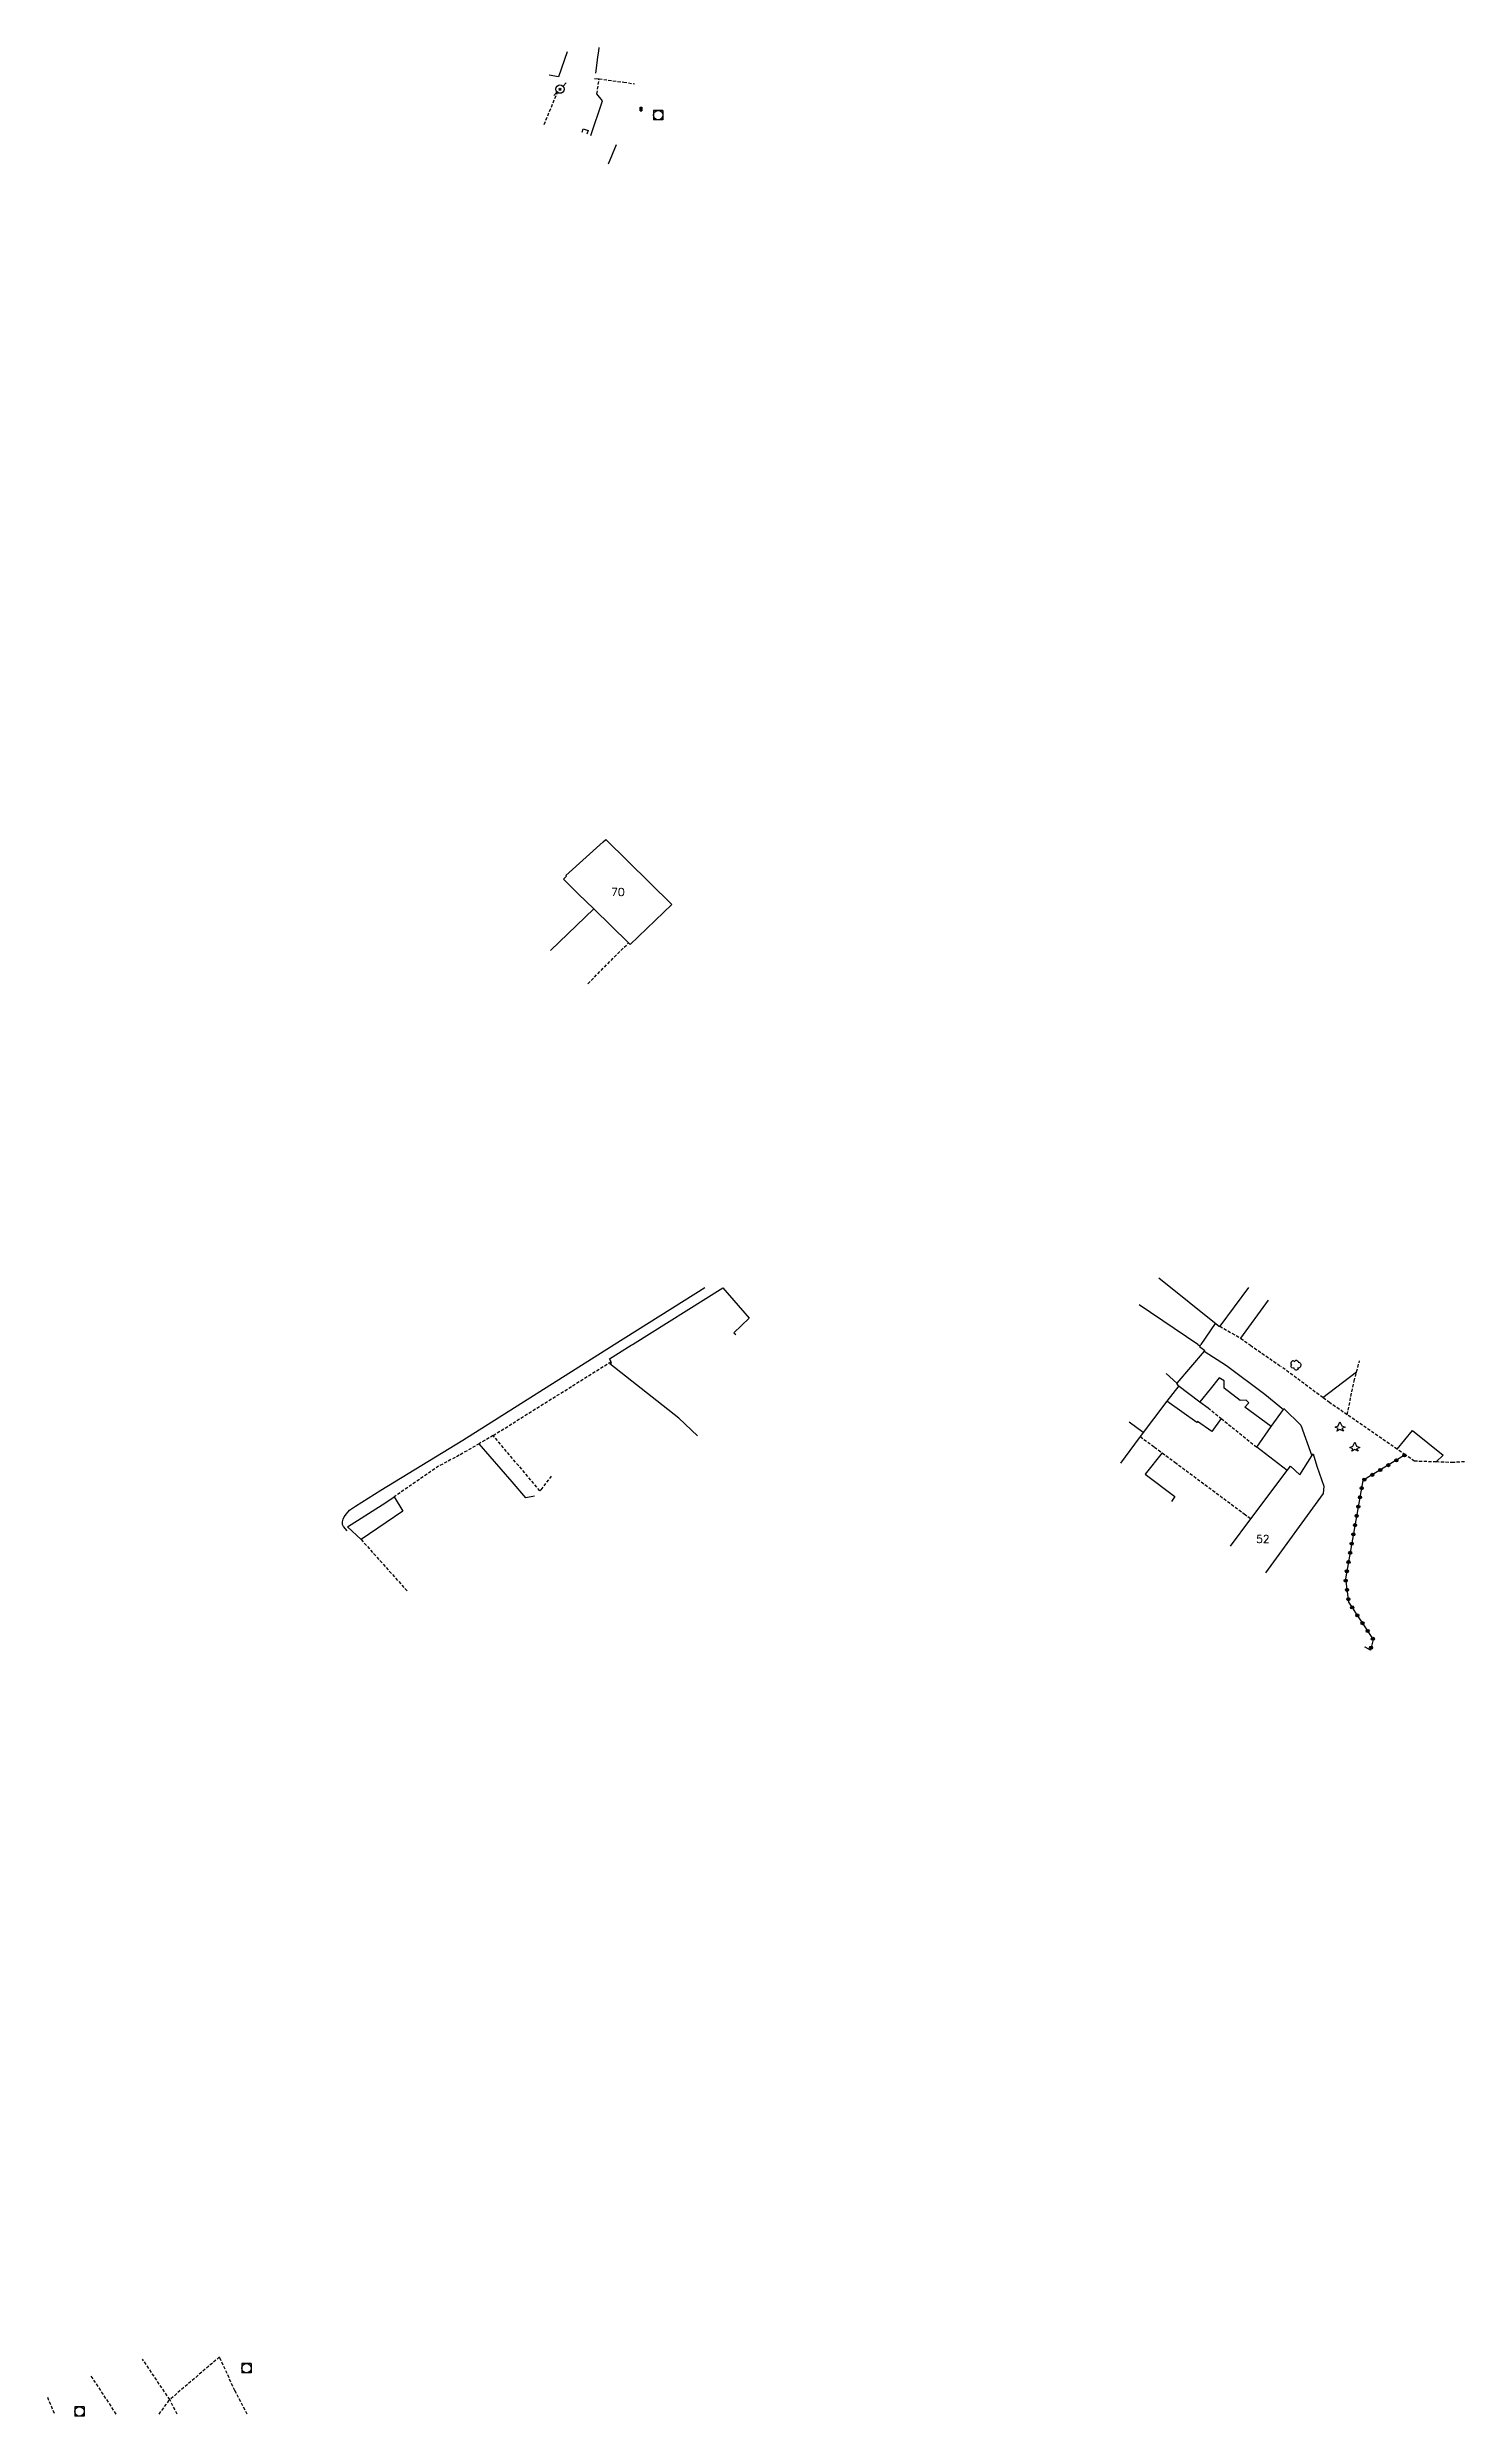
# Model space of a CAD drawing. Header units: millimetres. Extents: x 80001 to 80982, y 144000 to 145000.
# Drawn here: x 80295.9 to 80522.5, y 143999.6 to 144378.4 of the extents above; entities that cross this region are included whole.
import ezdxf
from ezdxf.enums import TextEntityAlignment as Align

# ---------------------------------------------------------------- set-up
doc = ezdxf.new("R2010")
doc.units = ezdxf.units.MM
doc.linetypes.add('DASHED', pattern=[0.75, 0.5, -0.25])
doc.layers.get('0').update_dxf_attribs({"linetype": 'CONTINUOUS'})
for name, color, linetype in [('W0001', 6, 'DASHED'), ('W0008', 7, 'CONTINUOUS'), ('W0014', 7, 'CONTINUOUS'), ('W0101', 7, 'CONTINUOUS'), ('W0104', 1, 'CONTINUOUS'), ('W0112', 1, 'DASHED'), ('W0300', 7, 'CONTINUOUS'), ('W0303', 7, 'CONTINUOUS'), ('W0323', 7, 'CONTINUOUS'), ('W0401', 7, 'CONTINUOUS'), ('W0420', 7, 'CONTINUOUS'), ('W0473', 7, 'CONTINUOUS'), ('W0991', 7, 'CONTINUOUS'), ('W1102', 7, 'CONTINUOUS')]:
    doc.layers.add(name, color=color, linetype=linetype)
doc.styles.get("Standard").update_dxf_attribs({"font": 'romans.shx', "width": 0.85})

# ---------------------------------------------------------------- blocks, each defined once
blk = doc.blocks.new('T420')
for p, q in [((0.75, 0.75), (-0.75, 0.75)), ((-0.75, 0.75), (-0.75, -0.75)), ((0.75, 0.75), (0.75, -0.75)), ((0.75, -0.75), (-0.75, -0.75))]:
    blk.add_line(p, q)
blk.add_ellipse((0, 0), major_axis=(-0.53, 0.53), ratio=1, start_param=3.926991, end_param=10.210176)
blk = doc.blocks.new('T401')
for p, q in [((-0.3, 0.3), (0, 0.3)), ((-0.3, -0.25), (-0.3, 0.3)), ((-0.3, 0.15), (0, 0.15)), ((-0.3, 0), (0, 0)), ((0, 0.3), (0, -0.25)), ((-0.3, -0.15), (0, -0.15)), ((-0.3, -0.25), (-0.3, -0.3)), ((-0.3, -0.3), (0, -0.3)), ((0, -0.3), (0, -0.25))]:
    blk.add_line(p, q)
blk = doc.blocks.new('T473')
for p, q in [((-0.166667, 0.166667), (0.166667, -0.166667)), ((-0.166667, -0.166667), (0.166667, 0.166667)), ((0.500001, 0.500001), (1.000002, 1.000002)), ((-1.000002, -1.000002), (-0.500001, -0.500001))]:
    blk.add_line(p, q)
blk.add_ellipse((0, 0), major_axis=(0.471405, 0.471405), ratio=1, start_param=5.4977871438, end_param=11.780972451)
blk = doc.blocks.new('T303')
for p, q in [((-0.77, 0), (-0.28, 0.21)), ((-0.28, -0.21), (-0.77, 0)), ((-0.28, 0.21), (0, 0.83)), ((0, 0.83), (0.28, 0.21)), ((0.28, 0.21), (0.83, 0)), ((0.83, 0), (0.28, -0.21)), ((-0.49, -0.63), (-0.28, -0.21)), ((0, -0.35), (-0.49, -0.63)), ((0.56, -0.63), (0, -0.35)), ((0.28, -0.21), (0.56, -0.63))]:
    blk.add_line(p, q)
blk = doc.blocks.new('T300')
for p, q in [((-0.8, 0.51), (-0.86, 0.34)), ((-0.86, 0.34), (-0.86, 0.17)), ((-0.86, 0.17), (-0.74, 0.06)), ((-0.69, 0.63), (-0.8, 0.51)), ((-0.8, -0.06), (-0.74, 0.06)), ((-0.74, 0.06), (-0.69, 0.11)), ((-0.57, 0.69), (-0.69, 0.63)), ((-0.46, 0.69), (-0.57, 0.69)), ((-0.29, 0.63), (-0.46, 0.69)), ((-0.29, 0.63), (-0.17, 0.74)), ((-0.23, 0.57), (-0.29, 0.63)), ((-0.17, 0.74), (-0.06, 0.8)), ((-0.06, 0.8), (0.06, 0.8)), ((0.06, 0.8), (0.23, 0.74)), ((0.23, 0.74), (0.34, 0.63)), ((0.34, 0.63), (0.4, 0.51)), ((0.46, 0.46), (0.34, 0.46)), ((0.4, 0.51), (0.4, 0.46)), ((0.57, 0.4), (0.46, 0.46)), ((0.57, 0.4), (0.69, 0.29)), ((0.69, 0.29), (0.74, 0.17)), ((0.74, 0.06), (0.69, -0.17)), ((0.74, 0.17), (0.74, 0.06)), ((-0.8, -0.17), (-0.8, -0.06)), ((-0.8, -0.23), (-0.8, -0.17)), ((-0.74, -0.34), (-0.8, -0.23)), ((-0.69, -0.4), (-0.74, -0.34)), ((-0.51, -0.46), (-0.69, -0.4)), ((-0.4, -0.46), (-0.51, -0.46)), ((-0.4, -0.46), (-0.34, -0.46)), ((-0.34, -0.46), (-0.34, -0.4)), ((-0.34, -0.51), (-0.34, -0.46)), ((-0.29, -0.63), (-0.34, -0.51)), ((-0.17, -0.74), (-0.29, -0.63)), ((-0.06, -0.8), (-0.17, -0.74)), ((0.06, -0.8), (-0.06, -0.8)), ((0.17, -0.74), (0.06, -0.8)), ((0.23, -0.69), (0.17, -0.74)), ((0.29, -0.46), (0.23, -0.46)), ((0.29, -0.63), (0.23, -0.69)), ((0.46, -0.4), (0.29, -0.46)), ((0.34, -0.51), (0.29, -0.63)), ((0.34, -0.51), (0.34, -0.46)), ((0.57, -0.34), (0.46, -0.4)), ((0.63, -0.29), (0.57, -0.34)), ((0.69, -0.17), (0.63, -0.29))]:
    blk.add_line(p, q)
blk = doc.blocks.new('t323o')
at = {"color": 0, "linetype": 'Continuous'}
for radius in [0.25, 0.15]:
    blk.add_circle((0, 0), radius, dxfattribs=at)

msp = doc.modelspace()

# ---------------------------------------------------------------- linework, layer by layer
at = {"layer": 'W0001'}
for points in [[(80315.45, 144002.32), (80311.1, 144008.81)], [(80323.4, 144009.14), (80315.45, 144002.32)], [(80327.85, 144000), (80325.86, 144003.76), (80323.4, 144009.14)], [(80302.86, 144006.08), (80306.85, 144000)], [(80295.89, 144002.69), (80297.03, 144000)], [(80313.74, 144000), (80315.45, 144002.32)], [(80316.65, 144000), (80315.45, 144002.32)]]:
    msp.add_lwpolyline(points, dxfattribs=at)
at = {"layer": 'W0008'}
msp.add_lwpolyline([(80384.06, 144378.4), (80383.98, 144377.78), (80383.86, 144376.87), (80383.73, 144375.95), (80383.52, 144374.25), (80383.52, 144374.25)], dxfattribs=at)
at = {"layer": 'W0014'}
for points in [[(80383.36, 144373.42), (80384.08, 144373.36)], [(80382.77, 144364.33), (80384.64, 144369.84), (80383.75, 144370.98)], [(80343.8, 144141.23), (80343.22, 144141.93), (80343.07, 144142.23), (80343.07, 144142.64), (80343.18, 144143.08), (80343.32, 144143.46), (80343.69, 144143.94), (80344.19, 144144.51), (80345.15, 144145.18), (80349.2, 144147.73), (80362.33, 144155.71), (80385.92, 144170.63), (80386.49, 144171), (80401.02, 144180.12), (80401.02, 144180.12)]]:
    msp.add_lwpolyline(points, dxfattribs=at)
at = {"layer": 'W0101'}
for points in [[(80384.75, 144251.39), (80385.18, 144251.75), (80395.73, 144241.38), (80389.08, 144234.95), (80388.8, 144235.22), (80383.24, 144240.65), (80380.76, 144243.08), (80378.39, 144245.39), (80378.88, 144245.88), (80378.8, 144245.98)], [(80487.94, 144180.15), (80483.32, 144173.94), (80483.26, 144173.86)], [(80483.26, 144173.86), (80482.61, 144174.35), (80480.29, 144171)], [(80480.13, 144170.76), (80480.08, 144170.7), (80480.93, 144170.07), (80480.84, 144169.96), (80476.45, 144164.81)], [(80480.13, 144170.76), (80480.22, 144170.89), (80480.29, 144171)], [(80476.45, 144164.81), (80476.42, 144164.77), (80476.64, 144164.54), (80476.75, 144164.41), (80474.88, 144161.95), (80470.6, 144156.3), (80470.52, 144156.21)], [(80470.52, 144156.21), (80470.42, 144156.07), (80467.47, 144152.02)], [(80485.01, 144138.77), (80488.3, 144143.15), (80494.09, 144150.85), (80494.63, 144151.57), (80496.13, 144150.17), (80498.03, 144153.2), (80498.23, 144153.53), (80498.86, 144151.58), (80499.95, 144148.36), (80499.87, 144147.22), (80490.64, 144134.52)]]:
    msp.add_lwpolyline(points, dxfattribs=at)
at = {"layer": 'W0104'}
for points in [[(80378.99, 144377.7), (80377.6, 144373.68), (80376.11, 144373.97)], [(80381.37, 144364.82), (80381.56, 144365.35)], [(80381.56, 144365.35), (80382.35, 144365.11), (80382.12, 144364.54)], [(80386.81, 144362.84), (80386.81, 144362.84), (80386.81, 144362.84), (80386.81, 144362.84), (80385.54, 144359.74)], [(80383.24, 144240.65), (80376.34, 144234.03)], [(80389.41, 144171), (80403.9, 144180.05), (80408.09, 144175.22), (80405.63, 144172.86), (80405.93, 144172.6)], [(80491.06, 144178.08), (80486.65, 144172.02)], [(80399.83, 144156.41), (80396.84, 144159.23), (80385.83, 144167.93), (80386.08, 144168.14), (80385.74, 144168.7), (80389.24, 144170.89), (80389.41, 144171)], [(80480.84, 144169.96), (80484.42, 144167.68), (80490.54, 144163.05), (80493.49, 144160.65)], [(80476.64, 144164.54), (80480.15, 144161.86), (80481.46, 144160.87)], [(80483.21, 144165.68), (80481.77, 144163.87), (80480.15, 144161.86)], [(80491.56, 144157.9), (80487.33, 144160.98), (80487.98, 144161.68), (80487.52, 144162.09), (80486.59, 144162.04), (80484.05, 144164.01), (80484.01, 144165.2), (80483.21, 144165.68)], [(80499.8, 144162.52), (80505.2, 144166.64)], [(80483.56, 144159.18), (80482.06, 144157.08), (80479.75, 144158.73), (80479.63, 144158.53), (80474.88, 144161.95)], [(80494.09, 144150.85), (80489.24, 144154.6), (80491.56, 144157.9), (80493.49, 144160.65), (80493.58, 144160.78), (80496.29, 144158.11), (80498.03, 144153.2)], [(80511.68, 144154.27), (80514.11, 144157.29), (80519.02, 144153.31), (80517.92, 144152.24)], [(80373.76, 144146.76), (80372.37, 144146.49), (80370.18, 144149.08), (80364.92, 144155.16)], [(80474.11, 144153.69), (80471.41, 144150.29), (80476.16, 144146.7), (80475.58, 144145.89)]]:
    msp.add_lwpolyline(points, dxfattribs=at)
for points in [[(80483.21, 144165.68), (80483.21, 144165.68), (80483.21, 144165.68)], [(80346.05, 144139.83), (80343.88, 144141.85), (80349.98, 144145.77), (80351.34, 144146.66), (80352.71, 144144.38)]]:
    msp.add_lwpolyline(points, close=True, dxfattribs=at)
at = {"layer": 'W0112'}
for points in [[(80383.75, 144370.98), (80384.08, 144373.36), (80388.04, 144372.84), (80388.04, 144372.84), (80389.73, 144372.57)], [(80375.31, 144366.08), (80377.59, 144371.59)], [(80382.29, 144228.69), (80388.8, 144235.22)], [(80483.32, 144173.94), (80486.65, 144172.02), (80486.69, 144171.99), (80488.02, 144171.03), (80488.06, 144171)], [(80367.15, 144156.47), (80385.99, 144168.26)], [(80488.06, 144171), (80488.22, 144170.89)], [(80488.22, 144170.89), (80493.1, 144167.51)], [(80503.68, 144159.79), (80504.81, 144165.17), (80505.2, 144166.64), (80505.67, 144168.41)], [(80522.46, 144152.28), (80522.44, 144152.28), (80520.67, 144152.15), (80517.92, 144152.24), (80514.46, 144152.36), (80512.98, 144153.37), (80511.68, 144154.27), (80503.68, 144159.79), (80500.86, 144161.73), (80500.87, 144161.72), (80499.8, 144162.52), (80493.1, 144167.51)], [(80481.46, 144160.87), (80483.56, 144159.18), (80489.24, 144154.6)], [(80376.45, 144149.98), (80374.77, 144147.79), (80374.68, 144147.69), (80374.62, 144147.62), (80367.15, 144156.47), (80367.15, 144156.46), (80364.92, 144155.16), (80361.74, 144153.31), (80358.43, 144151.56), (80358.44, 144151.56), (80351.34, 144146.66)], [(80470.6, 144156.3), (80472.88, 144154.61), (80474.11, 144153.69), (80476.14, 144152.19), (80487.23, 144143.94), (80488.3, 144143.15)], [(80346.05, 144139.83), (80353.53, 144131.47)]]:
    msp.add_lwpolyline(points, dxfattribs=at)
at = {"layer": 'W0323'}
msp.add_lwpolyline([(80512.98, 144153.37), (80506.21, 144149.28), (80503.42, 144133.56), (80503.92, 144129.84), (80507.87, 144123.86), (80507.4, 144122.15), (80506.55, 144122.65), (80506.47, 144122.57)], dxfattribs=at)
at = {"layer": 'W1102'}
for points in [[(80378.8, 144245.98), (80384.75, 144251.39)], [(80483.26, 144173.86), (80473.56, 144181.63)], [(80479.8, 144171), (80470.42, 144177.36)], [(80479.8, 144171), (80479.95, 144170.89), (80480.13, 144170.76)], [(80476.45, 144164.81), (80474.73, 144166.38)], [(80471.08, 144156.95), (80468.84, 144158.6)]]:
    msp.add_lwpolyline(points, dxfattribs=at)

# ---------------------------------------------------------------- block references
at = {"layer": 'W0300'}
msp.add_blockref('T300', (80495.54, 144167.69), dxfattribs=at)
at = {"layer": 'W0303'}
for p in [(80502.53, 144157.8), (80504.9, 144154.57)]:
    msp.add_blockref('T303', p, dxfattribs=at)
at = {"layer": 'W0323'}
for p, rotation in [((80511.56, 144152.51), 211.1412960291001), ((80512.84, 144153.29), 211.1412960291001), ((80506.42, 144149.41), 211.1412960291001), ((80507.7, 144150.18), 211.1412960291001), ((80508.99, 144150.96), 211.1412960291001), ((80510.27, 144151.73), 211.1412960291001), ((80505.47, 144145.09), 259.9506514120622), ((80505.73, 144146.57), 259.9506514120622), ((80505.99, 144148.05), 259.9506514120622), ((80504.94, 144142.14), 259.9506514120622), ((80505.21, 144143.62), 259.9506514120622), ((80504.16, 144137.71), 259.9506514120622), ((80504.42, 144139.18), 259.9506514120622), ((80504.68, 144140.66), 259.9506514120622), ((80503.63, 144134.75), 259.9506514120622), ((80503.9, 144136.23), 259.9506514120622), ((80503.46, 144133.27), 277.564375121345), ((80503.66, 144131.79), 277.564375121345), ((80503.86, 144130.3), 277.564375121345), ((80504.49, 144128.98), 303.4549773911329), ((80505.31, 144127.72), 303.4549773911329), ((80506.14, 144126.47), 303.4549773911329), ((80506.97, 144125.22), 303.4549773911329), ((80507.51, 144122.54), 254.7165170516674), ((80507.79, 144123.97), 303.4549773911329)]:
    msp.add_blockref('t323o', p, dxfattribs=dict(at, rotation=rotation))
at = {"layer": 'W0401'}
msp.add_blockref('T401', (80390.94, 144368.53), dxfattribs=at)
at = {"layer": 'W0420'}
for p in [(80393.55, 144367.58), (80327.72, 144007.35), (80301.01, 144000.43)]:
    msp.add_blockref('T420', p, dxfattribs=at)
at = {"layer": 'W0473'}
msp.add_blockref('T473', (80377.84, 144371.72), dxfattribs=at)

# ---------------------------------------------------------------- texts
at = {"layer": 'W0991'}
for s, p in [('70', (80387.11, 144243.35)), ('52', (80490.22, 144139.92))]:
    msp.add_text(s, height=1.25, dxfattribs=at).set_placement(p, align=Align.MIDDLE_CENTER)

doc.saveas('drawing.dxf')
